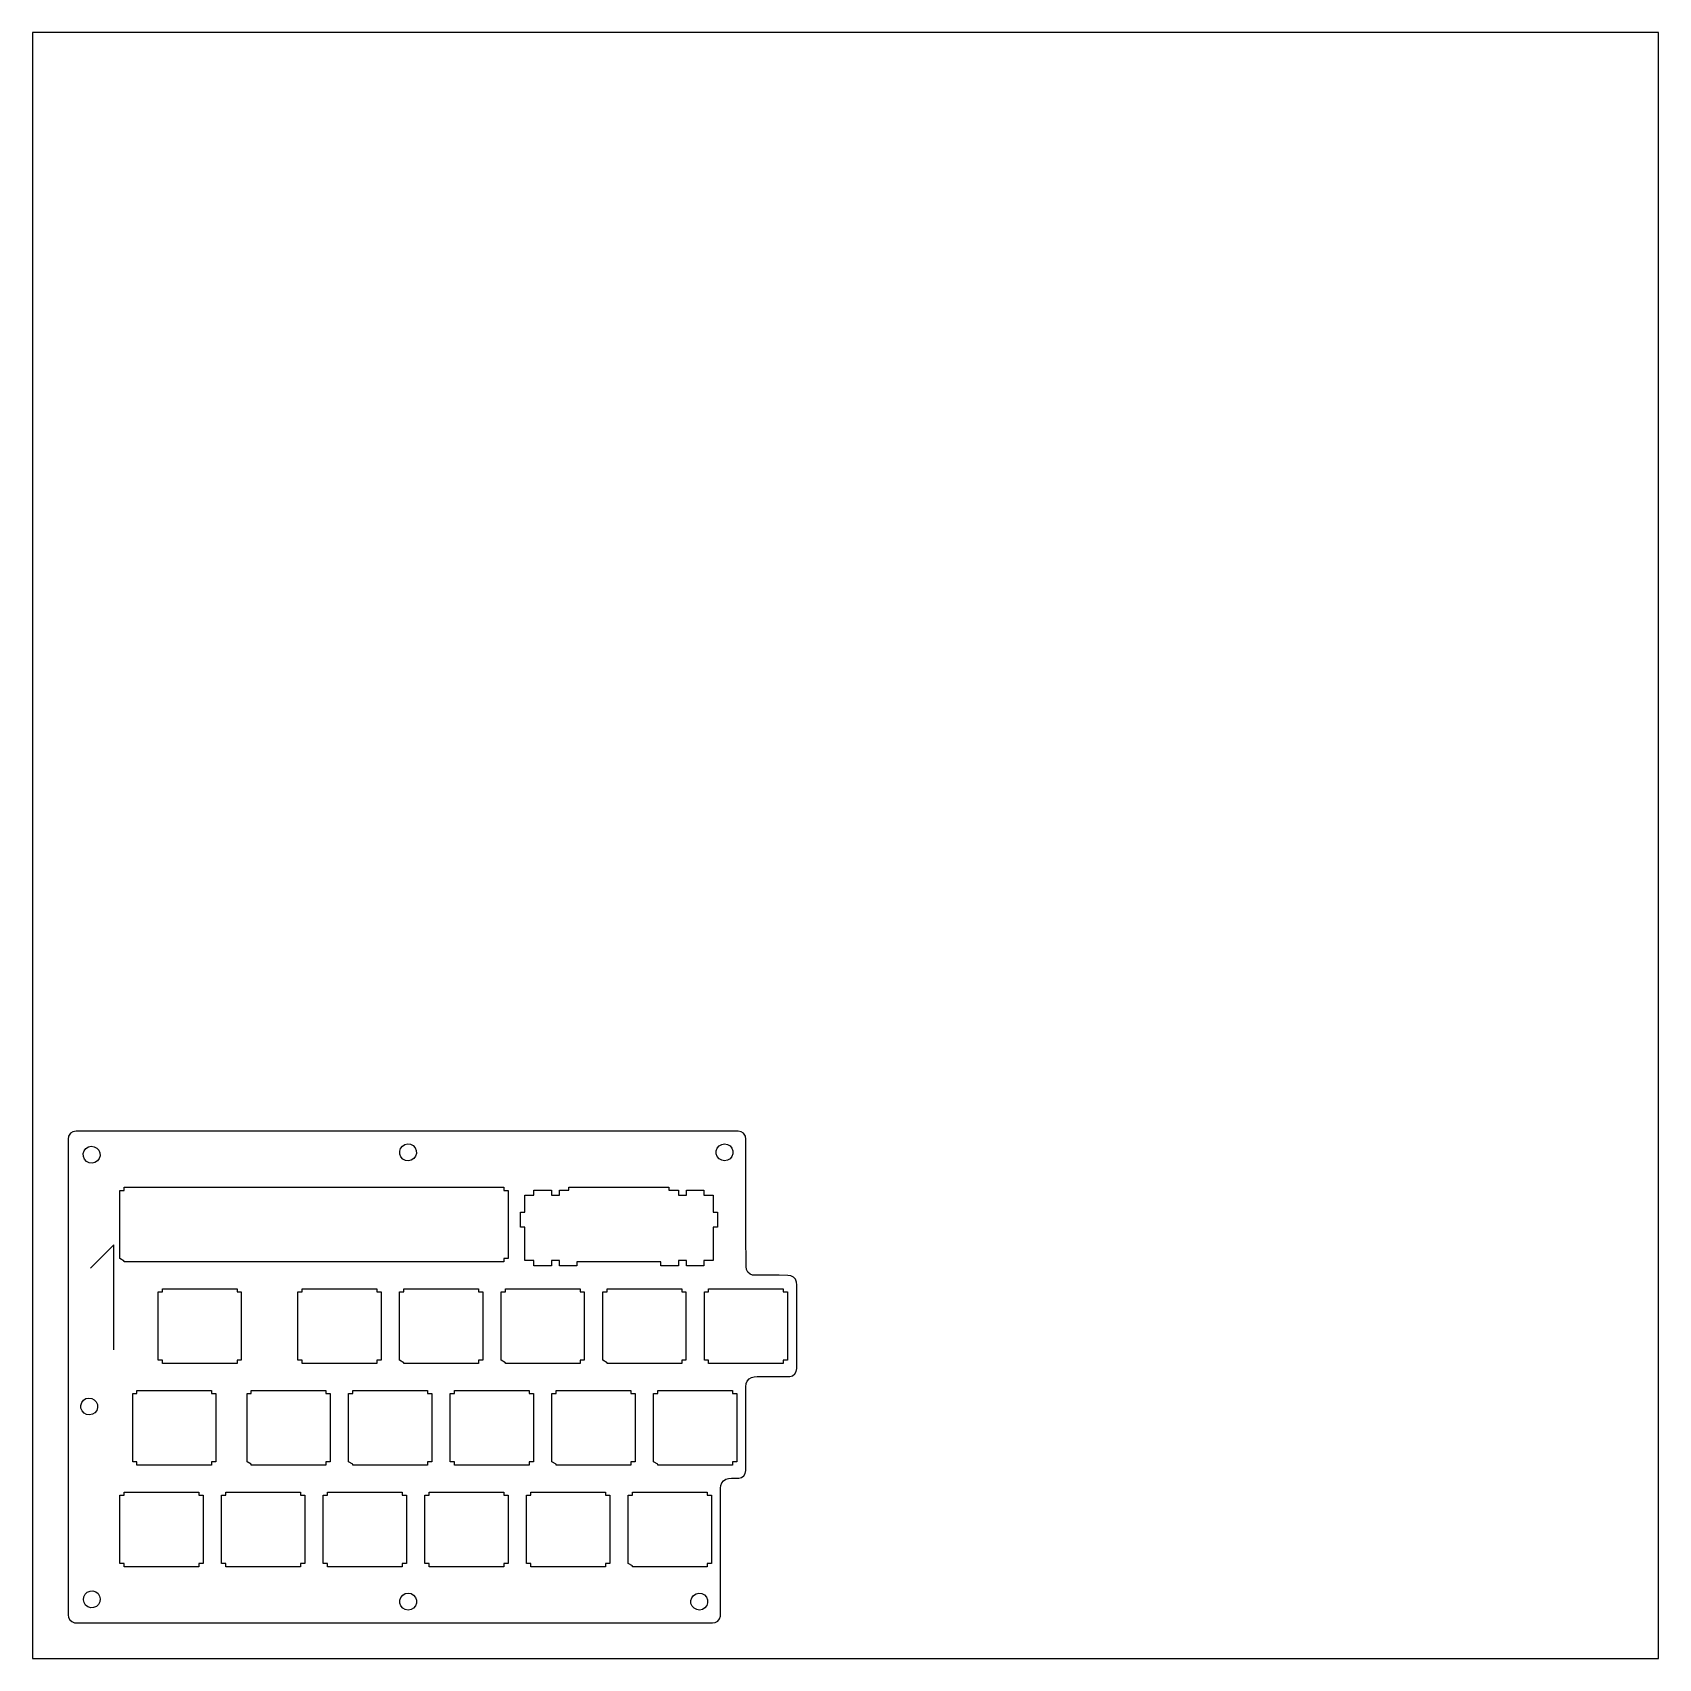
# Model space of a CAD drawing. Extents: x 0 to 305, y 0 to 305.
import ezdxf

# ---------------------------------------------------------------- set-up
doc = ezdxf.new("R2010")
doc.units = 0

msp = doc.modelspace()

# ---------------------------------------------------------------- linework, layer by layer
at = {"layer": 'annotation', "color": 1}
for p, q in [((15.249544, 77.55274), (10.875997, 73.17796)), ((15.249544, 57.879801), (15.249544, 77.55274))]:
    msp.add_line(p, q, dxfattribs=at)
at = {"layer": 'boundary', "color": 5}
for p, q in [((6.765865, 97.904366), (6.6675, 97.380235)), ((7.117491, 98.451427), (6.765865, 97.904366)), ((7.560693, 98.748097), (7.117491, 98.451427)), ((8.197494, 98.879934), (7.560693, 98.748097)), ((23.910924, 98.879934), (8.197494, 98.879934)), ((71.051323, 98.879934), (23.910924, 98.879934)), ((111.292611, 98.879226), (71.051323, 98.879934)), ((126.586781, 98.878974), (111.292611, 98.879226)), ((127.711979, 98.878974), (126.586781, 98.878974)), ((132.287244, 98.87492), (127.711979, 98.878974)), ((132.860577, 98.743144), (132.287244, 98.87492)), ((133.29985, 98.445725), (132.860577, 98.743144)), ((133.647955, 97.900498), (133.29985, 98.445725)), ((133.745275, 97.378996), (133.647955, 97.900498)), ((6.6675, 97.380235), (6.6675, 75.077087)), ((133.745275, 79.612303), (133.745275, 97.378996)), ((133.748176, 73.458227), (133.745275, 79.612303)), ((6.6675, 75.077087), (6.6675, 8.167493)), ((133.841896, 72.892471), (133.748176, 73.458227)), ((134.095817, 72.430384), (133.841896, 72.892471)), ((134.499771, 72.069357), (134.095817, 72.430384)), ((134.976729, 71.877331), (134.499771, 72.069357)), ((135.569001, 71.825645), (134.976729, 71.877331)), ((139.982933, 71.825644), (135.569001, 71.825645)), ((141.614157, 71.823625), (139.982933, 71.825644)), ((142.172837, 71.739108), (141.614157, 71.823625)), ((142.638682, 71.497088), (142.172837, 71.739108)), ((143.008736, 71.100757), (142.638682, 71.497088)), ((143.230785, 70.536347), (143.008736, 71.100757)), ((143.271468, 70.019306), (143.230785, 70.536347)), ((143.271468, 58.408217), (143.271468, 70.019306)), ((143.266369, 54.359124), (143.271468, 58.408217)), ((133.791681, 51.516313), (133.974101, 51.994457)), ((133.974101, 51.994457), (134.327646, 52.404305)), ((134.327646, 52.404305), (134.786309, 52.66782)), ((134.786309, 52.66782), (135.302449, 52.776991)), ((135.302449, 52.776991), (135.843288, 52.869454)), ((135.843288, 52.869454), (137.553, 52.873232)), ((137.553, 52.873232), (141.968053, 52.873232)), ((141.968053, 52.873232), (142.490915, 53.002164)), ((142.490915, 53.002164), (142.900671, 53.354845)), ((142.900671, 53.354845), (143.164599, 53.812788)), ((143.164599, 53.812788), (143.266369, 54.359124)), ((133.745275, 50.935999), (133.791681, 51.516313)), ((133.745275, 39.376817), (133.745275, 50.935999)), ((133.737069, 35.25797), (133.745275, 39.376817)), ((129.541748, 33.331184), (129.996081, 33.604478)), ((129.996081, 33.604478), (130.498453, 33.710294)), ((130.498453, 33.710294), (131.03259, 33.814352)), ((131.03259, 33.814352), (131.568933, 33.820866)), ((131.568933, 33.820866), (132.409262, 33.820866)), ((132.409262, 33.820866), (132.90985, 33.918369)), ((132.90985, 33.918369), (133.331948, 34.253568)), ((133.331948, 34.253568), (133.61676, 34.703068)), ((133.61676, 34.703068), (133.737069, 35.25797)), ((128.982182, 31.917929), (129.024087, 32.437402)), ((128.982182, 14.105092), (128.982182, 31.917929)), ((129.024087, 32.437402), (129.196806, 32.91575)), ((129.196806, 32.91575), (129.541748, 33.331184)), ((128.9594, 7.907008), (128.982182, 14.105092)), ((6.6675, 8.167493), (6.757962, 7.654468)), ((6.757962, 7.654468), (6.980935, 7.256866)), ((6.980935, 7.256866), (7.363954, 6.905937)), ((7.363954, 6.905937), (7.843888, 6.707186)), ((7.843888, 6.707186), (37.996121, 6.6675)), ((37.996121, 6.6675), (127.482189, 6.6675)), ((127.482189, 6.6675), (127.995214, 6.757944)), ((127.995214, 6.757944), (128.446368, 7.018396)), ((128.446368, 7.018396), (128.781225, 7.417497)), ((128.781225, 7.417497), (128.9594, 7.907008))]:
    msp.add_line(p, q, dxfattribs=at)
at = {"layer": 'frame', "color": 5}
for p, q in [((304.8, 304.8), (0, 304.8)), ((0, 304.8), (0, 0)), ((304.8, 0), (304.8, 304.8)), ((0, 0), (304.8, 0))]:
    msp.add_line(p, q, dxfattribs=at)
at = {"layer": 'hole', "color": 5}
for p, q in [((9.523636, 94.635195), (9.689, 95.159514)), ((9.547571, 94.085959), (9.523636, 94.635195)), ((9.689, 95.159514), (10.023715, 95.595629)), ((10.023715, 95.595629), (10.487398, 95.890963)), ((10.487398, 95.890963), (11.024132, 96.00992)), ((11.024132, 96.00992), (11.569184, 95.938106)), ((11.569184, 95.938106), (12.056811, 95.684216)), ((12.056811, 95.684216), (12.428184, 95.278887)), ((12.428184, 95.278887), (12.638531, 94.770934)), ((12.638531, 94.770934), (12.662468, 94.221698)), ((68.831054, 95.085265), (68.996411, 95.60955)), ((68.854986, 94.536031), (68.831054, 95.085265)), ((69.065331, 94.028086), (68.854986, 94.536031)), ((68.996411, 95.60955), (69.331124, 96.04569)), ((69.331124, 96.04569), (69.794809, 96.34104)), ((69.794809, 96.34104), (70.33155, 96.459991)), ((70.33155, 96.459991), (70.876599, 96.388175)), ((70.876599, 96.388175), (71.36422, 96.134294)), ((71.36422, 96.134294), (71.735596, 95.728924)), ((71.735596, 95.728924), (71.945942, 95.220995)), ((71.969874, 94.67177), (71.804512, 94.147451)), ((71.945942, 95.220995), (71.969874, 94.67177)), ((128.169495, 95.15418), (128.358062, 95.672254)), ((128.169495, 94.602855), (128.169495, 95.15418)), ((128.358062, 94.084748), (128.169495, 94.602855)), ((128.358062, 95.672254), (128.712455, 96.094609)), ((128.712455, 96.094609), (129.189915, 96.37027)), ((129.189915, 96.37027), (129.732875, 96.466025)), ((129.732875, 96.466025), (130.275835, 96.37027)), ((130.275835, 96.37027), (130.753301, 96.094609)), ((130.753301, 96.094609), (131.107688, 95.672254)), ((131.107688, 95.672254), (131.29626, 95.154181)), ((131.29626, 94.602854), (131.107688, 94.084748)), ((131.29626, 95.154181), (131.29626, 94.602854)), ((9.757915, 93.578039), (9.547571, 94.085959)), ((10.129303, 93.172671), (9.757915, 93.578039)), ((10.616917, 92.918788), (10.129303, 93.172671)), ((11.161964, 92.846974), (10.616917, 92.918788)), ((11.698706, 92.965923), (11.161964, 92.846974)), ((12.162394, 93.261275), (11.698706, 92.965923)), ((12.497101, 93.697404), (12.162394, 93.261275)), ((12.662468, 94.221698), (12.497101, 93.697404)), ((69.436708, 93.622741), (69.065331, 94.028086)), ((69.924332, 93.368857), (69.436708, 93.622741)), ((70.469381, 93.297043), (69.924332, 93.368857)), ((71.006119, 93.415992), (70.469381, 93.297043)), ((71.469809, 93.711344), (71.006119, 93.415992)), ((71.804512, 94.147451), (71.469809, 93.711344)), ((128.712455, 93.662426), (128.358062, 94.084748)), ((129.189915, 93.386762), (128.712455, 93.662426)), ((129.732875, 93.29101), (129.189915, 93.386762)), ((130.275835, 93.386762), (129.732875, 93.29101)), ((130.753301, 93.662426), (130.275835, 93.386762)), ((131.107688, 94.084748), (130.753301, 93.662426)), ((16.393705, 78.150662), (16.393705, 87.752631)), ((16.393705, 87.752631), (17.193826, 87.752631)), ((17.193826, 87.752631), (17.193826, 88.352712)), ((17.193826, 88.352712), (34.983516, 88.352712)), ((34.983516, 88.352712), (88.352709, 88.352712)), ((88.352709, 88.352712), (88.352709, 87.752631)), ((88.352709, 87.752631), (89.152804, 87.752631)), ((89.152804, 87.752631), (89.152804, 84.551982)), ((92.271194, 84.459708), (92.271194, 86.88252)), ((92.271194, 86.88252), (93.996402, 86.88252)), ((93.996402, 86.88252), (93.996402, 87.803633)), ((93.996402, 87.803633), (94.821506, 87.803633)), ((94.821506, 87.803633), (97.296823, 87.803633)), ((97.296823, 87.803633), (97.296823, 86.88252)), ((97.296823, 86.88252), (98.760003, 86.88252)), ((98.760003, 86.88252), (98.760003, 87.803633)), ((98.760003, 87.803633), (100.547229, 87.803633)), ((100.547229, 87.803633), (100.547229, 88.352712)), ((100.547229, 88.352712), (105.238557, 88.352712)), ((105.238557, 88.352712), (119.312571, 88.352712)), ((119.312571, 88.352712), (119.312571, 87.803633)), ((119.312571, 87.803633), (121.099802, 87.803633)), ((121.099802, 87.803633), (121.099802, 86.88252)), ((121.099802, 86.88252), (122.562979, 86.88252)), ((122.562979, 86.88252), (122.562979, 87.803633)), ((122.562979, 87.803633), (123.388082, 87.803633)), ((123.388082, 87.803633), (125.863398, 87.803633)), ((125.863398, 87.803633), (125.863398, 86.88252)), ((125.863398, 86.88252), (127.588608, 86.88252)), ((127.588608, 86.88252), (127.588608, 86.074917)), ((127.588608, 86.074917), (127.588608, 83.652106)), ((89.152804, 84.551982), (89.152804, 74.950013)), ((91.446096, 81.551849), (91.446096, 83.652106)), ((91.446096, 83.652106), (92.271194, 83.652106)), ((92.271194, 83.652106), (92.271194, 84.459708)), ((127.588608, 83.652106), (128.413709, 83.652106)), ((128.413709, 83.652106), (128.413709, 82.952022)), ((128.413709, 82.952022), (128.413709, 80.851765)), ((91.446096, 80.851765), (91.446096, 81.551849)), ((92.271194, 80.851765), (91.446096, 80.851765)), ((92.271194, 76.14867), (92.271194, 80.851765)), ((128.413709, 80.851765), (127.588607, 80.851765)), ((127.588607, 80.851765), (127.588608, 79.28407)), ((127.588608, 79.28407), (127.588608, 74.580975)), ((16.393705, 74.950013), (16.393705, 78.150662)), ((17.193826, 74.500733), (16.393705, 74.950013)), ((17.193826, 74.350973), (17.193826, 74.500733)), ((70.563018, 74.350973), (17.193826, 74.350973)), ((88.352709, 74.350973), (70.563018, 74.350973)), ((89.152804, 74.950013), (88.352709, 74.950013)), ((88.352709, 74.950013), (88.352709, 74.350973)), ((92.271194, 74.580975), (92.271194, 76.14867)), ((93.996402, 74.580975), (92.271194, 74.580975)), ((93.996402, 73.845878), (93.996402, 74.580975)), ((93.996402, 73.600846), (93.996402, 73.845878)), ((96.471719, 73.600846), (93.996402, 73.600846)), ((97.296823, 73.600846), (96.471719, 73.600846)), ((98.760003, 74.580975), (97.296823, 74.580975)), ((97.296823, 74.580975), (97.296823, 73.600846)), ((98.760003, 73.600847), (98.760003, 74.580975)), ((101.235316, 73.600846), (98.760003, 73.600847)), ((102.060418, 73.600846), (101.235316, 73.600846)), ((113.864648, 74.350973), (102.060418, 74.350973)), ((102.060418, 74.350973), (102.060418, 73.600846)), ((117.799382, 74.350973), (113.864648, 74.350973)), ((117.799383, 73.600847), (117.799382, 74.350973)), ((120.274699, 73.600846), (117.799383, 73.600847)), ((121.099802, 73.600847), (120.274699, 73.600846)), ((122.562979, 74.580975), (121.099802, 74.580975)), ((121.099802, 74.580975), (121.099802, 73.600847)), ((122.562979, 73.600847), (122.562979, 74.580975)), ((125.038295, 73.600846), (122.562979, 73.600847)), ((125.863398, 73.600847), (125.038295, 73.600846)), ((127.588608, 74.580975), (125.863398, 74.580975)), ((125.863398, 74.580975), (125.863398, 73.600847)), ((23.537619, 59.099021), (23.537619, 68.700233)), ((23.537619, 68.700233), (24.337706, 68.700232)), ((24.337706, 68.700232), (24.337706, 69.300314)), ((24.337706, 69.300314), (27.838137, 69.300314)), ((27.838137, 69.300314), (38.339453, 69.300314)), ((38.339453, 69.300314), (38.339453, 68.700233)), ((38.339453, 68.700233), (39.139558, 68.700233)), ((39.139558, 68.700233), (39.139558, 65.499836)), ((49.734881, 59.099021), (49.734881, 68.700233)), ((49.734881, 68.700233), (50.534985, 68.700233)), ((50.534985, 68.700233), (50.534985, 69.300314)), ((50.534985, 69.300314), (54.035414, 69.300314)), ((54.035414, 69.300314), (64.536723, 69.300314)), ((64.536723, 69.300314), (64.536723, 68.700233)), ((64.536723, 68.700233), (65.336828, 68.700233)), ((65.336828, 68.700233), (65.336828, 65.499836)), ((68.787261, 59.099021), (68.787261, 68.700233)), ((68.787261, 68.700233), (69.587366, 68.700233)), ((69.587366, 68.700233), (69.587366, 69.300314)), ((69.587366, 69.300314), (73.087796, 69.300314)), ((73.087796, 69.300314), (83.589112, 69.300314)), ((83.589112, 69.300314), (83.589112, 68.700233)), ((83.589112, 68.700233), (84.389209, 68.700233)), ((84.389209, 68.700233), (84.389209, 65.499836)), ((87.839642, 59.099021), (87.839643, 68.700233)), ((87.839643, 68.700233), (88.639746, 68.700233)), ((88.639746, 68.700233), (88.639747, 69.300314)), ((88.639747, 69.300314), (92.140177, 69.300314)), ((92.140177, 69.300314), (102.641493, 69.300314)), ((102.641493, 69.300314), (102.641493, 68.700232)), ((102.641493, 68.700232), (103.441586, 68.700233)), ((103.441586, 68.700233), (103.441586, 65.499836)), ((106.892024, 59.099021), (106.892024, 68.700233)), ((106.892024, 68.700233), (107.69212, 68.700232)), ((107.69212, 68.700232), (107.69212, 69.300314)), ((107.69212, 69.300314), (111.192551, 69.300314)), ((111.192551, 69.300314), (121.693867, 69.300314)), ((121.693867, 69.300314), (121.693867, 68.700233)), ((121.693867, 68.700233), (122.493969, 68.700233)), ((122.493969, 68.700233), (122.493969, 65.499836)), ((125.944401, 68.700232), (126.744497, 68.700233)), ((125.944401, 59.099021), (125.944401, 68.700232)), ((126.744497, 68.700233), (126.744497, 69.300314)), ((126.744497, 69.300314), (130.24493, 69.300314)), ((130.24493, 69.300314), (140.746253, 69.300314)), ((140.746253, 69.300314), (140.746253, 68.700232)), ((140.746253, 68.700232), (141.546349, 68.700232)), ((141.546349, 68.700232), (141.546349, 65.499836)), ((39.139558, 65.499836), (39.139558, 55.898624)), ((65.336828, 65.499836), (65.336828, 55.898625)), ((84.389209, 65.499836), (84.389209, 55.898625)), ((103.441586, 65.499836), (103.441586, 55.898625)), ((122.493969, 65.499836), (122.49397, 55.898625)), ((141.546349, 65.499836), (141.546349, 55.898625)), ((23.537619, 55.898625), (23.537619, 59.099021)), ((49.734881, 55.898625), (49.734881, 59.099021)), ((68.787261, 55.898625), (68.787261, 59.099021)), ((87.839643, 55.898625), (87.839642, 59.099021)), ((106.892024, 55.898625), (106.892024, 59.099021)), ((125.944401, 55.898625), (125.944401, 59.099021)), ((24.337706, 55.898625), (23.537619, 55.898625)), ((24.337706, 55.298575), (24.337706, 55.898625)), ((34.839022, 55.298575), (24.337706, 55.298575)), ((38.339452, 55.298575), (34.839022, 55.298575)), ((39.139558, 55.898624), (38.339452, 55.898625)), ((38.339452, 55.898625), (38.339452, 55.298575)), ((50.534985, 55.898625), (49.734881, 55.898625)), ((50.534985, 55.298575), (50.534985, 55.898625)), ((61.036295, 55.298575), (50.534985, 55.298575)), ((64.536723, 55.298575), (61.036295, 55.298575)), ((65.336828, 55.898625), (64.536723, 55.898625)), ((64.536723, 55.898625), (64.536723, 55.298575)), ((69.587366, 55.448587), (68.787261, 55.898625)), ((69.587366, 55.298575), (69.587366, 55.448587)), ((80.088681, 55.298575), (69.587366, 55.298575)), ((83.589112, 55.298575), (80.088681, 55.298575)), ((84.389209, 55.898625), (83.589112, 55.898625)), ((83.589112, 55.898625), (83.589112, 55.298575)), ((88.639747, 55.448587), (87.839643, 55.898625)), ((88.639747, 55.298575), (88.639747, 55.448587)), ((99.141062, 55.298575), (88.639747, 55.298575)), ((102.641493, 55.298575), (99.141062, 55.298575)), ((103.441586, 55.898625), (102.641493, 55.898625)), ((102.641493, 55.898625), (102.641493, 55.298575)), ((107.692121, 55.448587), (106.892024, 55.898625)), ((107.69212, 55.298575), (107.692121, 55.448587)), ((118.193436, 55.298575), (107.69212, 55.298575)), ((121.693867, 55.298575), (118.193436, 55.298575)), ((122.49397, 55.898625), (121.693867, 55.898625)), ((121.693867, 55.898625), (121.693867, 55.298575)), ((126.744497, 55.898625), (125.944401, 55.898625)), ((126.744497, 55.298575), (126.744497, 55.898625)), ((137.24582, 55.298575), (126.744497, 55.298575)), ((140.746253, 55.298575), (137.24582, 55.298575)), ((141.546349, 55.898625), (140.746253, 55.898625)), ((140.746253, 55.898625), (140.746253, 55.298575)), ((10.015845, 48.706762), (10.552583, 48.825688)), ((10.552583, 48.825688), (11.097621, 48.753898)), ((18.775016, 40.046655), (18.775016, 49.647866)), ((18.775016, 49.647866), (19.575118, 49.647866)), ((19.575118, 49.647866), (19.575118, 50.247916)), ((19.575118, 50.247916), (23.075547, 50.247916)), ((23.075547, 50.247916), (33.576859, 50.247916)), ((33.576859, 50.247916), (33.576859, 49.647866)), ((33.576859, 49.647866), (34.376964, 49.647866)), ((34.376964, 49.647866), (34.376964, 46.447469)), ((40.208697, 40.046655), (40.208697, 49.647866)), ((40.208697, 49.647866), (41.008788, 49.647866)), ((41.008788, 49.647866), (41.008787, 50.247916)), ((41.008787, 50.247916), (44.50922, 50.247916)), ((44.50922, 50.247916), (55.010542, 50.247916)), ((55.010542, 50.247916), (55.010542, 49.647866)), ((55.010542, 49.647866), (55.810638, 49.647866)), ((55.810638, 49.647866), (55.810638, 46.44747)), ((59.261071, 40.046655), (59.261071, 49.647866)), ((59.261071, 49.647866), (60.061175, 49.647866)), ((60.061175, 49.647866), (60.061175, 50.247916)), ((60.061175, 50.247916), (63.561606, 50.247916)), ((63.561606, 50.247916), (74.062922, 50.247916)), ((74.062922, 50.247916), (74.062922, 49.647866)), ((74.062922, 49.647866), (74.863018, 49.647866)), ((74.863018, 49.647866), (74.863018, 46.447469)), ((78.313452, 40.046655), (78.313452, 49.647866)), ((78.313452, 49.647866), (79.113556, 49.647866)), ((79.113556, 49.647866), (79.113556, 50.247916)), ((79.113556, 50.247916), (82.613986, 50.247916)), ((82.613986, 50.247916), (93.115298, 50.247916)), ((93.115298, 50.247916), (93.115299, 49.647866)), ((93.115299, 49.647866), (93.915404, 49.647866)), ((93.915404, 49.647866), (93.915404, 46.447469)), ((97.365832, 40.046655), (97.365832, 49.647866)), ((97.365832, 49.647866), (98.165933, 49.647866)), ((98.165933, 49.647866), (98.165933, 50.247916)), ((98.165933, 50.247916), (101.666365, 50.247916)), ((101.666365, 50.247916), (112.167683, 50.247916)), ((112.167683, 50.247916), (112.167683, 49.647866)), ((112.167683, 49.647866), (112.967776, 49.647866)), ((112.967776, 49.647866), (112.967776, 46.447469)), ((116.418217, 40.046655), (116.418217, 49.647866)), ((116.418217, 49.647866), (117.21831, 49.647866)), ((117.21831, 49.647866), (117.21831, 50.247916)), ((117.21831, 50.247916), (120.71874, 50.247916)), ((120.71874, 50.247916), (131.220054, 50.247916)), ((131.220054, 50.247916), (131.220054, 49.647866)), ((131.220054, 49.647866), (132.020162, 49.647866)), ((132.020162, 49.647866), (132.020163, 46.447469)), ((9.052082, 47.450994), (9.217446, 47.975281)), ((9.076016, 46.901752), (9.052082, 47.450994)), ((9.286361, 46.393807), (9.076016, 46.901752)), ((9.217446, 47.975281), (9.552147, 48.411419)), ((9.657737, 45.98847), (9.286361, 46.393807)), ((9.552147, 48.411419), (10.015845, 48.706762)), ((10.145367, 45.734555), (9.657737, 45.98847)), ((10.690415, 45.66274), (10.145367, 45.734555)), ((11.227139, 45.781698), (10.690415, 45.66274)), ((11.097621, 48.753898), (11.585261, 48.500015)), ((11.690849, 46.077066), (11.227139, 45.781698)), ((11.585261, 48.500015), (11.956635, 48.094654)), ((12.025552, 46.513172), (11.690849, 46.077066)), ((11.956635, 48.094654), (12.166968, 47.586725)), ((12.190902, 47.037499), (12.025552, 46.513172)), ((12.166968, 47.586725), (12.190902, 47.037499)), ((34.376964, 46.447469), (34.376964, 36.846259)), ((55.810638, 46.44747), (55.810638, 36.846258)), ((74.863018, 46.447469), (74.863018, 36.846258)), ((93.915404, 46.447469), (93.915404, 36.846259)), ((112.967776, 46.447469), (112.967776, 36.846259)), ((132.020163, 46.447469), (132.020162, 36.846258)), ((18.775016, 36.846259), (18.775016, 40.046655)), ((40.208697, 36.846258), (40.208697, 40.046655)), ((59.261071, 36.846259), (59.261071, 40.046655)), ((78.313452, 36.846258), (78.313452, 40.046655)), ((97.365832, 36.846259), (97.365832, 40.046655)), ((116.418217, 36.846258), (116.418217, 40.046655)), ((19.575118, 36.846259), (18.775016, 36.846259)), ((19.575118, 36.246176), (19.575118, 36.846259)), ((34.376964, 36.846259), (33.576859, 36.846258)), ((33.576859, 36.846258), (33.576859, 36.246175)), ((41.008787, 36.396196), (40.208697, 36.846258)), ((55.810638, 36.846258), (55.010542, 36.846258)), ((55.010542, 36.846258), (55.010542, 36.246176)), ((60.061175, 36.396196), (59.261071, 36.846259)), ((74.863018, 36.846258), (74.062922, 36.846258)), ((74.062922, 36.846258), (74.062922, 36.246176)), ((79.113556, 36.846258), (78.313452, 36.846258)), ((79.113556, 36.246175), (79.113556, 36.846258)), ((93.115299, 36.846258), (93.115298, 36.246176)), ((93.915404, 36.846259), (93.115299, 36.846258)), ((98.165934, 36.396196), (97.365832, 36.846259)), ((112.967776, 36.846259), (112.167683, 36.846259)), ((112.167683, 36.846259), (112.167683, 36.246175)), ((117.21831, 36.396196), (116.418217, 36.846258)), ((132.020162, 36.846258), (131.220054, 36.846259)), ((131.220054, 36.846259), (131.220054, 36.246176)), ((30.07643, 36.246176), (19.575118, 36.246176)), ((33.576859, 36.246175), (30.07643, 36.246176)), ((41.008787, 36.246176), (41.008787, 36.396196)), ((51.510109, 36.246176), (41.008787, 36.246176)), ((55.010542, 36.246176), (51.510109, 36.246176)), ((60.061175, 36.246176), (60.061175, 36.396196)), ((70.562491, 36.246176), (60.061175, 36.246176)), ((74.062922, 36.246176), (70.562491, 36.246176)), ((89.614869, 36.246176), (79.113556, 36.246175)), ((93.115298, 36.246176), (89.614869, 36.246176)), ((98.165934, 36.246175), (98.165934, 36.396196)), ((108.667252, 36.246176), (98.165934, 36.246175)), ((112.167683, 36.246175), (108.667252, 36.246176)), ((117.21831, 36.246176), (117.21831, 36.396196)), ((127.719624, 36.246175), (117.21831, 36.246176)), ((131.220054, 36.246176), (127.719624, 36.246175)), ((16.393705, 20.99428), (16.393705, 30.595467)), ((16.393705, 30.595467), (17.193826, 30.595467)), ((17.193826, 30.595467), (17.193826, 31.19555)), ((17.193826, 31.19555), (20.694257, 31.19555)), ((20.694257, 31.19555), (31.195575, 31.19555)), ((31.195575, 31.19555), (31.195575, 30.595467)), ((31.195575, 30.595467), (31.995672, 30.595467)), ((31.995672, 30.595467), (31.995672, 27.395078)), ((35.446103, 20.99428), (35.446103, 30.595467)), ((35.446103, 30.595467), (36.246191, 30.595467)), ((36.246191, 30.595467), (36.246191, 31.19555)), ((36.246191, 31.19555), (39.746624, 31.19555)), ((39.746624, 31.19555), (50.247946, 31.19555)), ((50.247946, 31.19555), (50.247946, 30.595467)), ((50.247946, 30.595467), (51.048043, 30.595467)), ((51.048043, 30.595467), (51.048043, 27.395079)), ((54.498475, 20.99428), (54.498476, 30.595467)), ((54.498476, 30.595467), (55.298572, 30.595467)), ((55.298572, 30.595467), (55.298572, 31.19555)), ((55.298572, 31.19555), (58.799003, 31.19555)), ((58.799003, 31.19555), (69.300319, 31.19555)), ((69.300319, 31.19555), (69.300319, 30.595467)), ((69.300319, 30.595467), (70.100424, 30.595467)), ((70.100424, 30.595467), (70.100424, 27.395078)), ((73.550857, 20.99428), (73.550857, 30.595467)), ((73.550857, 30.595467), (74.350962, 30.595467)), ((74.350962, 30.595467), (74.350962, 31.19555)), ((74.350962, 31.19555), (77.851393, 31.19555)), ((77.851393, 31.19555), (88.352709, 31.19555)), ((88.352709, 31.19555), (88.352709, 30.595467)), ((88.352709, 30.595467), (89.152804, 30.595467)), ((89.152804, 30.595467), (89.152804, 27.395078)), ((92.603238, 20.99428), (92.603239, 30.595467)), ((92.603239, 30.595467), (93.403343, 30.595467)), ((93.403343, 30.595467), (93.403343, 31.19555)), ((93.403343, 31.19555), (96.903772, 31.19555)), ((96.903772, 31.19555), (107.405086, 31.19555)), ((107.405086, 31.19555), (107.405086, 30.595467)), ((107.405086, 30.595467), (108.20418, 30.595467)), ((108.20418, 30.595467), (108.20418, 27.395079)), ((111.65562, 20.99428), (111.65562, 30.595467)), ((111.65562, 30.595467), (112.454717, 30.595467)), ((112.454717, 30.595467), (112.454717, 31.19555)), ((112.454717, 31.19555), (115.955146, 31.19555)), ((115.955146, 31.19555), (126.456458, 31.19555)), ((126.456458, 31.19555), (126.456458, 30.595467)), ((126.456458, 30.595467), (127.256566, 30.595467)), ((127.256566, 30.595467), (127.256566, 27.395079)), ((31.995672, 27.395078), (31.995672, 17.793892)), ((51.048043, 27.395079), (51.048043, 17.793892)), ((70.100424, 27.395078), (70.100424, 17.793892)), ((89.152804, 27.395078), (89.152804, 17.793892)), ((108.20418, 27.395079), (108.20418, 17.793892)), ((127.256566, 27.395079), (127.256566, 17.793892)), ((16.393705, 17.793892), (16.393705, 20.99428)), ((35.446103, 17.793892), (35.446103, 20.99428)), ((54.498476, 17.793892), (54.498475, 20.99428)), ((73.550857, 17.793892), (73.550857, 20.99428)), ((92.603239, 17.793892), (92.603238, 20.99428)), ((111.65562, 17.793892), (111.65562, 20.99428)), ((17.193826, 17.793892), (16.393705, 17.793892)), ((17.193826, 17.193777), (17.193826, 17.793892)), ((27.695144, 17.193778), (17.193826, 17.193777)), ((31.195575, 17.193777), (27.695144, 17.193778)), ((31.995672, 17.793892), (31.195575, 17.793892)), ((31.195575, 17.793892), (31.195575, 17.193777)), ((36.246191, 17.793892), (35.446103, 17.793892)), ((36.246191, 17.193777), (36.246191, 17.793892)), ((46.747513, 17.193777), (36.246191, 17.193777)), ((50.247946, 17.193777), (46.747513, 17.193777)), ((51.048043, 17.793892), (50.247946, 17.793892)), ((50.247946, 17.793892), (50.247946, 17.193777)), ((55.298572, 17.793892), (54.498476, 17.793892)), ((55.298572, 17.193778), (55.298572, 17.793892)), ((65.799889, 17.193778), (55.298572, 17.193778)), ((69.300319, 17.193777), (65.799889, 17.193778)), ((70.100424, 17.793892), (69.300319, 17.793892)), ((69.300319, 17.793892), (69.300319, 17.193777)), ((74.350962, 17.793892), (73.550857, 17.793892)), ((74.350962, 17.193777), (74.350962, 17.793892)), ((84.852278, 17.193777), (74.350962, 17.193777)), ((88.352709, 17.193777), (84.852278, 17.193777)), ((89.152804, 17.793892), (88.352709, 17.793892)), ((88.352709, 17.793892), (88.352709, 17.193777)), ((93.403343, 17.793892), (92.603239, 17.793892)), ((93.403343, 17.193777), (93.403343, 17.793892)), ((103.904656, 17.193777), (93.403343, 17.193777)), ((107.405086, 17.193777), (103.904656, 17.193777)), ((108.20418, 17.793892), (107.405086, 17.793892)), ((107.405086, 17.793892), (107.405086, 17.193777)), ((112.454717, 17.343806), (111.65562, 17.793892)), ((112.454717, 17.193777), (112.454717, 17.343806)), ((122.956028, 17.193777), (112.454717, 17.193777)), ((126.456458, 17.193777), (122.956028, 17.193777)), ((127.256566, 17.793892), (126.456458, 17.793892)), ((126.456458, 17.793892), (126.456458, 17.193777)), ((9.862288, 12.056802), (10.267638, 12.428153)), ((10.267638, 12.428153), (10.775574, 12.638509)), ((10.775574, 12.638509), (11.324811, 12.662439)), ((11.324811, 12.662439), (11.849115, 12.497077)), ((11.849115, 12.497077), (12.285235, 12.16239)), ((69.882505, 12.159728), (70.42547, 12.255513)), ((70.42547, 12.255513), (70.968418, 12.159728)), ((124.376626, 12.130497), (124.913364, 12.249471)), ((124.913364, 12.249471), (125.458415, 12.177633)), ((9.536582, 11.024114), (9.608398, 11.569163)), ((9.655541, 10.48738), (9.536582, 11.024114)), ((9.608398, 11.569163), (9.862288, 12.056802)), ((9.950883, 10.023695), (9.655541, 10.48738)), ((10.387007, 9.688992), (9.950883, 10.023695)), ((10.911314, 9.523623), (10.387007, 9.688992)), ((11.460549, 9.547561), (10.911314, 9.523623)), ((11.96848, 9.757908), (11.460549, 9.547561)), ((12.373835, 10.129283), (11.96848, 9.757908)), ((12.285235, 12.16239), (12.580581, 11.698681)), ((12.627724, 10.616898), (12.373835, 10.129283)), ((12.580581, 11.698681), (12.699527, 11.161946)), ((12.699527, 11.161946), (12.627724, 10.616898)), ((68.86208, 10.943638), (69.050654, 11.461745)), ((68.86208, 10.392309), (68.86208, 10.943638)), ((69.050654, 9.874236), (68.86208, 10.392309)), ((69.050654, 11.461745), (69.405045, 11.884066)), ((69.405045, 9.451884), (69.050654, 9.874236)), ((69.405045, 11.884066), (69.882505, 12.159728)), ((69.882505, 9.176219), (69.405045, 9.451884)), ((70.42547, 9.080467), (69.882505, 9.176219)), ((70.968418, 9.176219), (70.42547, 9.080467)), ((70.968418, 12.159728), (71.445895, 11.884066)), ((71.445895, 9.451884), (70.968418, 9.176219)), ((71.445895, 11.884066), (71.800286, 11.461745)), ((71.800286, 9.874236), (71.445895, 9.451884)), ((71.800286, 11.461745), (71.988852, 10.943638)), ((71.988852, 10.392309), (71.800286, 9.874236)), ((71.988852, 10.943638), (71.988852, 10.392309)), ((123.412871, 10.874722), (123.578228, 11.399041)), ((123.436805, 10.325495), (123.412871, 10.874722)), ((123.647144, 9.817566), (123.436805, 10.325495)), ((123.578228, 11.399041), (123.912937, 11.835156)), ((124.018524, 9.412198), (123.647144, 9.817566)), ((123.912937, 11.835156), (124.376626, 12.130497)), ((124.506146, 9.158314), (124.018524, 9.412198)), ((125.051197, 9.086501), (124.506146, 9.158314)), ((125.587936, 9.20545), (125.051197, 9.086501)), ((125.458415, 12.177633), (125.946042, 11.923751)), ((126.051628, 9.500802), (125.587936, 9.20545)), ((125.946042, 11.923751), (126.317419, 11.518414)), ((126.386336, 9.936939), (126.051628, 9.500802)), ((126.317419, 11.518414), (126.527761, 11.010461)), ((126.551696, 10.461225), (126.386336, 9.936939)), ((126.527761, 11.010461), (126.551696, 10.461225))]:
    msp.add_line(p, q, dxfattribs=at)

doc.saveas('drawing.dxf')
